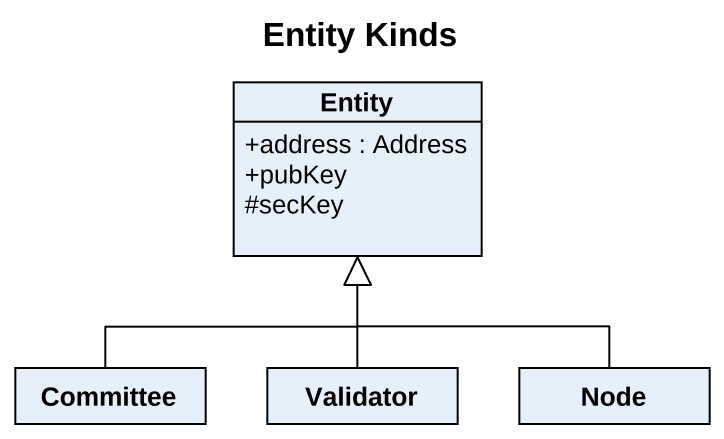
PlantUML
@startuml
title Entity Kinds
hide circle
hide empty members
skinparam classAttributeIconSize 0
class "Entity" as Entity_ {
  +address : Address
  +pubKey
  #secKey
}
class Committee
class Validator
class "Node" as Node_
Committee -up-|> Entity_
Validator -up-|> Entity_
Node_ -up-|> Entity_
@enduml
